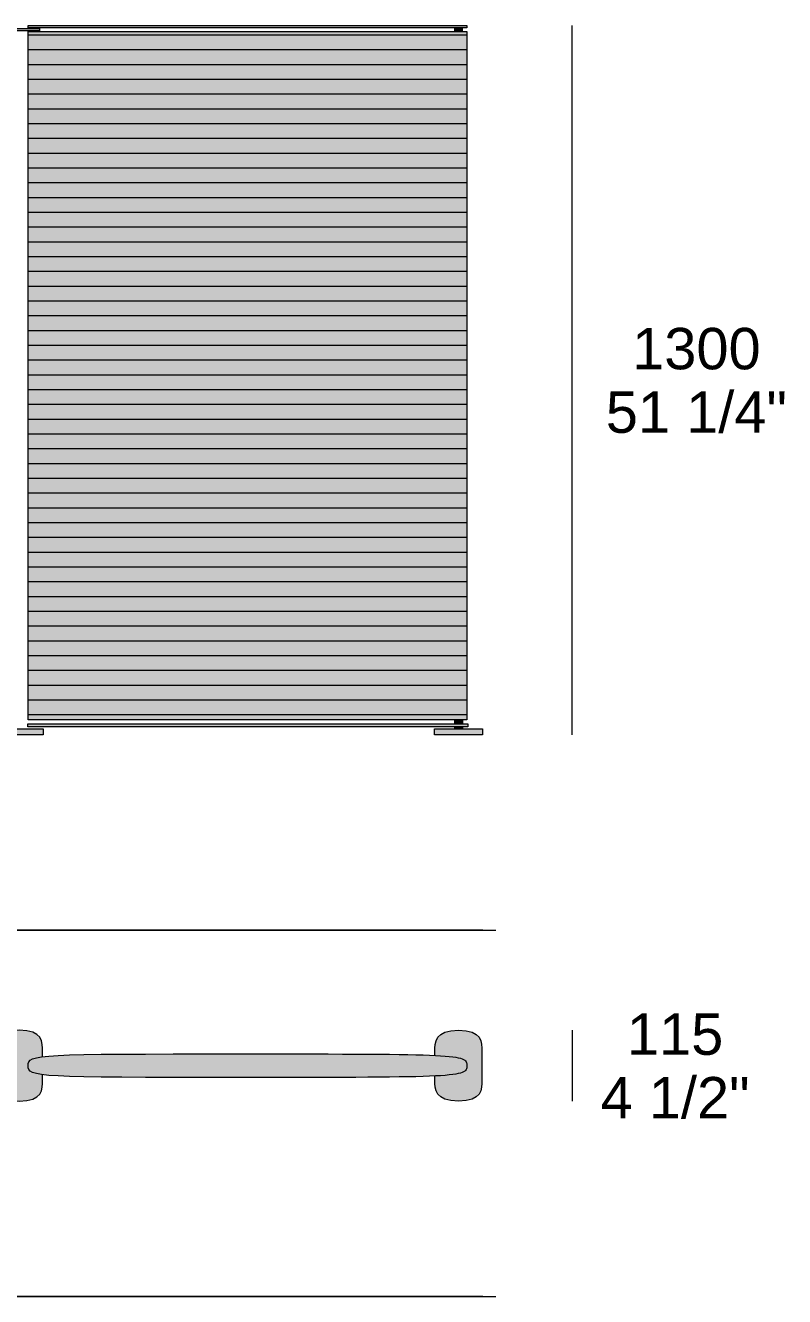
# Model space of a CAD drawing. Header units: millimetres. Extents: x -23380 to 52531, y -5628 to 1041.
# Drawn here: x 44144 to 45429, y -1709 to 441 of the extents above; entities that cross this region are included whole.
import ezdxf

# ---------------------------------------------------------------- set-up
doc = ezdxf.new("R2010")
doc.units = ezdxf.units.MM
for name, color, linetype, lineweight in [('dimensions', 7, 'Continuous', 5), ('drawing', 7, 'Continuous', 5), ('hatch', 9, 'Continuous', 5), ('ropes', 7, 'Continuous', 0)]:
    doc.layers.add(name, color=color, linetype=linetype, lineweight=lineweight)
doc.styles.add('Poliform mm', font='arial.ttf')
doc.styles.add('Poliform pollici', font='arial.ttf')

msp = doc.modelspace()

# ---------------------------------------------------------------- hatches: boundary and pattern name
at = {"layer": 'hatch'}
for points in [[(44168.4, 431.6), (44099.6, 431.6), (44099.6, 435.7), (44168.4, 435.7)], [(44891.4, 436.6), (44149.3, 436.6), (44149.3, 440.9), (44891.4, 440.9)], [(44883.8, -734.1), (44871, -734.1), (44149.3, -734.1), (44149.3, 430.7), (44891.4, 430.7), (44891.4, -734.1)], [(44871, 436.6), (44883.8, 436.6), (44883.8, 430.7), (44871, 430.7)], [(44174.2, -759.1), (44093.5, -759.1), (44093.5, -749.1), (44174.2, -749.1)], [(44893.1, -745.8), (44148.3, -745.8), (44148.3, -740.7), (44893.1, -740.7)], [(44917.4, -759.1), (44836.7, -759.1), (44836.7, -749.1), (44917.4, -749.1)], [(44883.8, -740.7), (44871, -740.7), (44871, -734.1), (44883.8, -734.1)], [(44871, -745.8), (44883.8, -745.8), (44883.8, -749.1), (44871, -749.1)], [(44173.6, -1303.6), (44169.6, -1304.1), (44166.1, -1304.8), (44164.5, -1305.1), (44163, -1305.4), (44161.6, -1305.8), (44160.3, -1306.1), (44159, -1306.5), (44157.9, -1306.9), (44157.4, -1307.1), (44156.9, -1307.3), (44156.4, -1307.5), (44155.9, -1307.7), (44155.4, -1307.9), (44155, -1308.1), (44154.6, -1308.3), (44154.2, -1308.5), (44153.8, -1308.7), (44153.5, -1309), (44153.1, -1309.2), (44152.8, -1309.4), (44152.5, -1309.7), (44152.2, -1309.9), (44152.1, -1310), (44151.9, -1310.1), (44151.8, -1310.3), (44151.7, -1310.4), (44151.5, -1310.5), (44151.4, -1310.6), (44151.3, -1310.8), (44151.2, -1310.9), (44151.1, -1311), (44151, -1311.2), (44150.9, -1311.3), (44150.8, -1311.4), (44150.7, -1311.5), (44150.6, -1311.7), (44150.5, -1311.8), (44150.4, -1311.9), (44150.3, -1312.1), (44150.2, -1312.2), (44150.1, -1312.4), (44150.1, -1312.5), (44150, -1312.6), (44149.9, -1312.8), (44149.9, -1312.9), (44149.8, -1313.1), (44149.7, -1313.2), (44149.7, -1313.3), (44149.6, -1313.6), (44149.5, -1313.9), (44149.4, -1314.2), (44149.3, -1314.5), (44149.2, -1314.8), (44149.2, -1315.2), (44149.1, -1315.5), (44149, -1315.8), (44149, -1316.1), (44149, -1316.4), (44148.9, -1316.8), (44148.9, -1317.5), (44148.9, -1318.1), (44148.9, -1318.9), (44148.9, -1319.6), (44148.9, -1320.3), (44148.9, -1320.9), (44149, -1321.3), (44149, -1321.6), (44149, -1321.9), (44149.1, -1322.2), (44149.2, -1322.6), (44149.2, -1322.9), (44149.3, -1323.2), (44149.4, -1323.5), (44149.5, -1323.8), (44149.6, -1324.1), (44149.7, -1324.4), (44149.7, -1324.5), (44149.8, -1324.6), (44149.9, -1324.8), (44149.9, -1324.9), (44150, -1325.1), (44150.1, -1325.2), (44150.1, -1325.4), (44150.2, -1325.5), (44150.3, -1325.6), (44150.4, -1325.8), (44150.5, -1325.9), (44150.6, -1326), (44150.7, -1326.2), (44150.8, -1326.3), (44150.9, -1326.4), (44151, -1326.6), (44151.1, -1326.7), (44151.2, -1326.8), (44151.3, -1326.9), (44151.4, -1327.1), (44151.5, -1327.2), (44151.7, -1327.3), (44151.8, -1327.4), (44151.9, -1327.6), (44152.1, -1327.7), (44152.2, -1327.8), (44152.5, -1328), (44152.8, -1328.3), (44153.1, -1328.5), (44153.5, -1328.7), (44153.8, -1329), (44154.2, -1329.2), (44154.6, -1329.4), (44155, -1329.6), (44155.4, -1329.8), (44155.9, -1330), (44156.4, -1330.3), (44156.9, -1330.5), (44157.4, -1330.7), (44157.9, -1330.9), (44159, -1331.2), (44160.3, -1331.6), (44161.6, -1332), (44163, -1332.3), (44164.5, -1332.6), (44166.1, -1333), (44169.6, -1333.6), (44173.6, -1334.1), (44173.6, -1342.5), (44173.6, -1345.7), (44173.5, -1348.9), (44173.5, -1350.5), (44173.4, -1352), (44173.2, -1353.6), (44173.1, -1354.4), (44173, -1355.2), (44172.9, -1356), (44172.7, -1356.8), (44172.6, -1357.5), (44172.4, -1358.3), (44172.2, -1359.1), (44172, -1359.8), (44171.8, -1360.6), (44171.5, -1361.3), (44171.2, -1362), (44171, -1362.8), (44170.6, -1363.5), (44170.3, -1364.2), (44170.1, -1364.5), (44169.9, -1364.9), (44169.7, -1365.2), (44169.5, -1365.6), (44169.3, -1365.9), (44169.1, -1366.2), (44168.9, -1366.6), (44168.6, -1366.9), (44168.4, -1367.2), (44168.2, -1367.5), (44167.9, -1367.9), (44167.7, -1368.2), (44167.4, -1368.5), (44167.1, -1368.8), (44166.8, -1369.1), (44166.5, -1369.4), (44166.2, -1369.7), (44165.9, -1370), (44165.6, -1370.3), (44165.3, -1370.6), (44165, -1370.9), (44164.6, -1371.2), (44164.3, -1371.4), (44163.9, -1371.7), (44163.5, -1372), (44163.2, -1372.2), (44162.8, -1372.5), (44162.4, -1372.8), (44162, -1373), (44161.6, -1373.3), (44161.1, -1373.5), (44160.7, -1373.7), (44159.8, -1374.2), (44158.8, -1374.6), (44157.9, -1375.1), (44156.8, -1375.5), (44155.8, -1375.9), (44154.6, -1376.2), (44153.5, -1376.6), (44152.3, -1376.9), (44151, -1377.2), (44149.7, -1377.5), (44148.4, -1377.7), (44147, -1377.9), (44145.5, -1378.1), (44144, -1378.3), (44142.4, -1378.5), (44140.8, -1378.6), (44139.2, -1378.7), (44137.4, -1378.7), (44133.8, -1378.8), (44130.2, -1378.7), (44128.5, -1378.7), (44126.8, -1378.6), (44125.2, -1378.5), (44123.7, -1378.3), (44122.2, -1378.1), (44120.7, -1377.9), (44119.3, -1377.7), (44117.9, -1377.5), (44116.6, -1377.2), (44115.4, -1376.9), (44114.2, -1376.6), (44113, -1376.2), (44111.9, -1375.9), (44110.8, -1375.5), (44109.8, -1375.1), (44108.8, -1374.6), (44107.9, -1374.2), (44107, -1373.7), (44106.5, -1373.5), (44106.1, -1373.3), (44105.7, -1373), (44105.3, -1372.8), (44104.9, -1372.5), (44104.5, -1372.2), (44104.1, -1372), (44103.8, -1371.7), (44103.4, -1371.4), (44103.1, -1371.2), (44102.7, -1370.9), (44102.4, -1370.6), (44102.1, -1370.3), (44101.7, -1370), (44101.4, -1369.7), (44101.1, -1369.4), (44100.8, -1369.1), (44100.6, -1368.8), (44100.3, -1368.5), (44100, -1368.2), (44099.8, -1367.9), (44099.5, -1367.5), (44099.3, -1367.2), (44099, -1366.9), (44098.8, -1366.6), (44098.6, -1366.2), (44098.4, -1365.9), (44098.2, -1365.6), (44097.9, -1365.2), (44097.8, -1364.9), (44097.6, -1364.5), (44097.4, -1364.2), (44097, -1363.5), (44096.7, -1362.8), (44096.4, -1362), (44096.2, -1361.3), (44095.9, -1360.6), (44095.7, -1359.8), (44095.5, -1359.1), (44095.3, -1358.3), (44095.1, -1357.5), (44094.9, -1356.8), (44094.8, -1356), (44094.7, -1355.2), (44094.6, -1354.4), (44094.5, -1353.6), (44094.3, -1352), (44094.2, -1350.5), (44094.1, -1348.9), (44094.1, -1345.7), (44094.1, -1334.1), (44098, -1333.6), (44101.6, -1333), (44103.2, -1332.6), (44104.7, -1332.3), (44106.1, -1332), (44107.4, -1331.6), (44108.6, -1331.2), (44109.8, -1330.9), (44110.3, -1330.7), (44110.8, -1330.5), (44111.3, -1330.3), (44111.8, -1330), (44112.2, -1329.8), (44112.7, -1329.6), (44113.1, -1329.4), (44113.5, -1329.2), (44113.9, -1329), (44114.2, -1328.7), (44114.6, -1328.5), (44114.9, -1328.3), (44115.2, -1328), (44115.5, -1327.8), (44115.6, -1327.7), (44115.8, -1327.6), (44115.9, -1327.4), (44116, -1327.3), (44116.1, -1327.2), (44116.3, -1327.1), (44116.4, -1326.9), (44116.5, -1326.8), (44116.6, -1326.7), (44116.7, -1326.6), (44116.8, -1326.4), (44116.9, -1326.3), (44117, -1326.2), (44117.1, -1326), (44117.2, -1325.9), (44117.3, -1325.8), (44117.4, -1325.6), (44117.4, -1325.5), (44117.5, -1325.4), (44117.6, -1325.2), (44117.7, -1325.1), (44117.7, -1324.9), (44117.8, -1324.8), (44117.9, -1324.6), (44117.9, -1324.5), (44118, -1324.4), (44118.1, -1324.1), (44118.2, -1323.8), (44118.3, -1323.5), (44118.4, -1323.2), (44118.5, -1322.9), (44118.5, -1322.6), (44118.6, -1322.2), (44118.6, -1321.9), (44118.7, -1321.6), (44118.7, -1321.3), (44118.7, -1320.9), (44118.8, -1320.3), (44118.8, -1319.6), (44118.8, -1318.9), (44118.8, -1318.1), (44118.8, -1317.5), (44118.7, -1316.8), (44118.7, -1316.4), (44118.7, -1316.1), (44118.6, -1315.8), (44118.6, -1315.5), (44118.5, -1315.2), (44118.5, -1314.8), (44118.4, -1314.5), (44118.3, -1314.2), (44118.2, -1313.9), (44118.1, -1313.6), (44118, -1313.3), (44117.9, -1313.2), (44117.9, -1313.1), (44117.8, -1312.9), (44117.7, -1312.8), (44117.7, -1312.6), (44117.6, -1312.5), (44117.5, -1312.4), (44117.4, -1312.2), (44117.4, -1312.1), (44117.3, -1311.9), (44117.2, -1311.8), (44117.1, -1311.7), (44117, -1311.5), (44116.9, -1311.4), (44116.8, -1311.3), (44116.7, -1311.2), (44116.6, -1311), (44116.5, -1310.9), (44116.4, -1310.8), (44116.3, -1310.6), (44116.1, -1310.5), (44116, -1310.4), (44115.9, -1310.3), (44115.8, -1310.1), (44115.6, -1310), (44115.5, -1309.9), (44115.2, -1309.7), (44114.9, -1309.4), (44114.6, -1309.2), (44114.2, -1309), (44113.9, -1308.7), (44113.5, -1308.5), (44113.1, -1308.3), (44112.7, -1308.1), (44112.2, -1307.9), (44111.8, -1307.7), (44111.3, -1307.5), (44110.8, -1307.3), (44110.3, -1307.1), (44109.8, -1306.9), (44108.6, -1306.5), (44107.4, -1306.1), (44106.1, -1305.8), (44104.7, -1305.4), (44103.2, -1305.1), (44101.6, -1304.8), (44098, -1304.1), (44094.1, -1303.6), (44094.1, -1295.6), (44094.1, -1292.4), (44094.1, -1289.2), (44094.2, -1287.6), (44094.3, -1285.9), (44094.5, -1284.3), (44094.7, -1282.7), (44094.8, -1282), (44094.9, -1281.2), (44095.1, -1280.4), (44095.3, -1279.6), (44095.5, -1278.8), (44095.7, -1278.1), (44095.9, -1277.3), (44096.2, -1276.6), (44096.4, -1275.8), (44096.7, -1275.1), (44097, -1274.4), (44097.4, -1273.6), (44097.6, -1273.3), (44097.8, -1272.9), (44097.9, -1272.6), (44098.2, -1272.2), (44098.4, -1271.9), (44098.6, -1271.6), (44098.8, -1271.2), (44099, -1270.9), (44099.3, -1270.6), (44099.5, -1270.2), (44099.8, -1269.9), (44100, -1269.6), (44100.3, -1269.3), (44100.6, -1269), (44100.8, -1268.6), (44101.1, -1268.3), (44101.4, -1268), (44101.7, -1267.7), (44102.1, -1267.4), (44102.4, -1267.1), (44102.7, -1266.9), (44103.1, -1266.6), (44103.4, -1266.3), (44103.8, -1266), (44104.1, -1265.7), (44104.5, -1265.5), (44104.9, -1265.2), (44105.3, -1264.9), (44105.7, -1264.7), (44106.1, -1264.4), (44106.5, -1264.2), (44107, -1264), (44107.4, -1263.7), (44107.9, -1263.5), (44108.8, -1263), (44109.8, -1262.6), (44110.8, -1262.2), (44111.9, -1261.8), (44113, -1261.4), (44114.2, -1261.1), (44115.4, -1260.8), (44116.6, -1260.5), (44118, -1260.2), (44119.3, -1259.9), (44120.7, -1259.7), (44122.2, -1259.5), (44123.7, -1259.3), (44125.2, -1259.2), (44126.8, -1259), (44128.5, -1258.9), (44130.2, -1258.9), (44133.8, -1258.8), (44137.5, -1258.9), (44139.2, -1258.9), (44140.8, -1259), (44142.5, -1259.2), (44144, -1259.3), (44145.5, -1259.5), (44147, -1259.7), (44148.4, -1259.9), (44149.7, -1260.2), (44151, -1260.5), (44152.3, -1260.8), (44153.5, -1261.1), (44154.6, -1261.4), (44155.8, -1261.8), (44156.8, -1262.2), (44157.9, -1262.6), (44158.8, -1263), (44159.8, -1263.5), (44160.2, -1263.7), (44160.7, -1264), (44161.1, -1264.2), (44161.6, -1264.4), (44162, -1264.7), (44162.4, -1264.9), (44162.8, -1265.2), (44163.2, -1265.5), (44163.5, -1265.7), (44163.9, -1266), (44164.3, -1266.3), (44164.6, -1266.6), (44165, -1266.9), (44165.3, -1267.1), (44165.6, -1267.4), (44165.9, -1267.7), (44166.2, -1268), (44166.5, -1268.3), (44166.8, -1268.6), (44167.1, -1269), (44167.4, -1269.3), (44167.7, -1269.6), (44167.9, -1269.9), (44168.2, -1270.2), (44168.4, -1270.6), (44168.6, -1270.9), (44168.9, -1271.2), (44169.1, -1271.6), (44169.3, -1271.9), (44169.5, -1272.2), (44169.7, -1272.6), (44169.9, -1272.9), (44170.1, -1273.3), (44170.3, -1273.6), (44170.6, -1274.4), (44171, -1275.1), (44171.2, -1275.8), (44171.5, -1276.6), (44171.8, -1277.3), (44172, -1278.1), (44172.2, -1278.8), (44172.4, -1279.6), (44172.6, -1280.4), (44172.7, -1281.2), (44172.9, -1282), (44173, -1282.7), (44173.2, -1284.3), (44173.4, -1285.9), (44173.5, -1287.6), (44173.5, -1289.2), (44173.6, -1292.4)], [(44891.4, -1318.9), (44891.4, -1317.9), (44891.4, -1317.5), (44891.4, -1317), (44891.3, -1316.6), (44891.3, -1316.2), (44891.2, -1315.8), (44891.1, -1315.3), (44891.1, -1315.1), (44891.1, -1314.9), (44891, -1314.7), (44891, -1314.5), (44890.9, -1314.3), (44890.9, -1314.1), (44890.8, -1313.9), (44890.7, -1313.7), (44890.7, -1313.6), (44890.6, -1313.4), (44890.5, -1313.2), (44890.4, -1313), (44890.3, -1312.8), (44890.2, -1312.6), (44890.1, -1312.4), (44890, -1312.3), (44889.9, -1312.1), (44889.8, -1311.9), (44889.7, -1311.7), (44889.6, -1311.6), (44889.4, -1311.4), (44889.3, -1311.2), (44889.1, -1311), (44889, -1310.9), (44888.8, -1310.7), (44888.7, -1310.5), (44888.5, -1310.4), (44888.3, -1310.2), (44888.1, -1310.1), (44888, -1309.9), (44887.8, -1309.7), (44887.6, -1309.6), (44887.3, -1309.4), (44887.1, -1309.3), (44886.9, -1309.1), (44886.7, -1309), (44886.4, -1308.8), (44886.2, -1308.7), (44885.6, -1308.4), (44885.1, -1308.1), (44884.5, -1307.8), (44883.9, -1307.6), (44883.2, -1307.3), (44882.5, -1307), (44881.8, -1306.8), (44881, -1306.5), (44880.2, -1306.3), (44879.3, -1306.1), (44878.4, -1305.8), (44876.5, -1305.4), (44874.4, -1304.9), (44872.1, -1304.5), (44869.6, -1304.1), (44867, -1303.8), (44860.9, -1303.1), (44854, -1302.5), (44837.2, -1301.4), (44837.2, -1295.6), (44837.2, -1292.4), (44837.3, -1289.2), (44837.4, -1287.6), (44837.5, -1285.9), (44837.7, -1284.3), (44837.9, -1282.7), (44838, -1282), (44838.1, -1281.2), (44838.3, -1280.4), (44838.5, -1279.6), (44838.6, -1278.8), (44838.9, -1278.1), (44839.1, -1277.3), (44839.3, -1276.6), (44839.6, -1275.8), (44839.9, -1275.1), (44840.2, -1274.4), (44840.6, -1273.6), (44840.8, -1273.3), (44840.9, -1272.9), (44841.1, -1272.6), (44841.3, -1272.2), (44841.5, -1271.9), (44841.8, -1271.6), (44842, -1271.2), (44842.2, -1270.9), (44842.4, -1270.6), (44842.7, -1270.2), (44842.9, -1269.9), (44843.2, -1269.6), (44843.5, -1269.3), (44843.7, -1269), (44844, -1268.6), (44844.3, -1268.3), (44844.6, -1268), (44844.9, -1267.7), (44845.2, -1267.4), (44845.6, -1267.1), (44845.9, -1266.9), (44846.2, -1266.6), (44846.6, -1266.3), (44847, -1266), (44847.3, -1265.7), (44847.7, -1265.5), (44848.1, -1265.2), (44848.5, -1264.9), (44848.9, -1264.7), (44849.3, -1264.4), (44849.7, -1264.2), (44850.2, -1264), (44850.6, -1263.7), (44851.1, -1263.5), (44852, -1263), (44853, -1262.6), (44854, -1262.2), (44855.1, -1261.8), (44856.2, -1261.4), (44857.4, -1261.1), (44858.6, -1260.8), (44859.8, -1260.5), (44861.1, -1260.2), (44862.5, -1259.9), (44863.9, -1259.7), (44865.3, -1259.5), (44866.9, -1259.3), (44868.4, -1259.2), (44870, -1259), (44871.7, -1258.9), (44873.4, -1258.9), (44877, -1258.8), (44880.6, -1258.9), (44882.4, -1258.9), (44884, -1259), (44885.6, -1259.2), (44887.2, -1259.3), (44888.7, -1259.5), (44890.2, -1259.7), (44891.6, -1259.9), (44892.9, -1260.2), (44894.2, -1260.5), (44895.5, -1260.8), (44896.7, -1261.1), (44897.8, -1261.4), (44899, -1261.8), (44900, -1262.2), (44901, -1262.6), (44902, -1263), (44903, -1263.5), (44903.4, -1263.7), (44903.9, -1264), (44904.3, -1264.2), (44904.7, -1264.4), (44905.2, -1264.7), (44905.6, -1264.9), (44906, -1265.2), (44906.3, -1265.5), (44906.7, -1265.7), (44907.1, -1266), (44907.5, -1266.3), (44907.8, -1266.6), (44908.1, -1266.9), (44908.5, -1267.1), (44908.8, -1267.4), (44909.1, -1267.7), (44909.4, -1268), (44909.7, -1268.3), (44910, -1268.6), (44910.3, -1269), (44910.6, -1269.3), (44910.8, -1269.6), (44911.1, -1269.9), (44911.4, -1270.2), (44911.6, -1270.6), (44911.8, -1270.9), (44912.1, -1271.2), (44912.3, -1271.6), (44912.5, -1271.9), (44912.7, -1272.2), (44912.9, -1272.6), (44913.1, -1272.9), (44913.3, -1273.3), (44913.5, -1273.6), (44913.8, -1274.4), (44914.1, -1275.1), (44914.4, -1275.8), (44914.7, -1276.6), (44915, -1277.3), (44915.2, -1278.1), (44915.4, -1278.8), (44915.6, -1279.6), (44915.8, -1280.4), (44915.9, -1281.2), (44916.1, -1282), (44916.2, -1282.7), (44916.4, -1284.3), (44916.5, -1285.9), (44916.7, -1287.6), (44916.7, -1289.2), (44916.8, -1292.4), (44916.8, -1345.7), (44916.7, -1348.9), (44916.7, -1350.5), (44916.5, -1352), (44916.4, -1353.6), (44916.3, -1354.4), (44916.2, -1355.2), (44916.1, -1356), (44915.9, -1356.8), (44915.8, -1357.5), (44915.6, -1358.3), (44915.4, -1359.1), (44915.2, -1359.8), (44915, -1360.6), (44914.7, -1361.3), (44914.4, -1362), (44914.1, -1362.8), (44913.8, -1363.5), (44913.5, -1364.2), (44913.3, -1364.5), (44913.1, -1364.9), (44912.9, -1365.2), (44912.7, -1365.6), (44912.5, -1365.9), (44912.3, -1366.2), (44912.1, -1366.6), (44911.8, -1366.9), (44911.6, -1367.2), (44911.4, -1367.5), (44911.1, -1367.9), (44910.8, -1368.2), (44910.6, -1368.5), (44910.3, -1368.8), (44910, -1369.1), (44909.7, -1369.4), (44909.4, -1369.7), (44909.1, -1370), (44908.8, -1370.3), (44908.5, -1370.6), (44908.1, -1370.9), (44907.8, -1371.2), (44907.5, -1371.4), (44907.1, -1371.7), (44906.7, -1372), (44906.3, -1372.2), (44906, -1372.5), (44905.6, -1372.8), (44905.2, -1373), (44904.7, -1373.3), (44904.3, -1373.5), (44903.9, -1373.7), (44903, -1374.2), (44902, -1374.6), (44901.1, -1375.1), (44900, -1375.5), (44899, -1375.9), (44897.8, -1376.2), (44896.7, -1376.6), (44895.5, -1376.9), (44894.2, -1377.2), (44892.9, -1377.5), (44891.6, -1377.7), (44890.2, -1377.9), (44888.7, -1378.1), (44887.2, -1378.3), (44885.6, -1378.5), (44884, -1378.6), (44882.4, -1378.7), (44880.6, -1378.7), (44877, -1378.8), (44873.4, -1378.7), (44871.7, -1378.7), (44870, -1378.6), (44868.4, -1378.5), (44866.9, -1378.3), (44865.3, -1378.1), (44863.9, -1377.9), (44862.5, -1377.7), (44861.1, -1377.5), (44859.8, -1377.2), (44858.6, -1376.9), (44857.4, -1376.6), (44856.2, -1376.2), (44855.1, -1375.9), (44854, -1375.5), (44853, -1375.1), (44852, -1374.6), (44851.1, -1374.2), (44850.2, -1373.7), (44849.7, -1373.5), (44849.3, -1373.3), (44848.9, -1373), (44848.5, -1372.8), (44848.1, -1372.5), (44847.7, -1372.2), (44847.3, -1372), (44847, -1371.7), (44846.6, -1371.4), (44846.2, -1371.2), (44845.9, -1370.9), (44845.6, -1370.6), (44845.2, -1370.3), (44844.9, -1370), (44844.6, -1369.7), (44844.3, -1369.4), (44844, -1369.1), (44843.7, -1368.8), (44843.5, -1368.5), (44843.2, -1368.2), (44842.9, -1367.9), (44842.7, -1367.5), (44842.4, -1367.2), (44842.2, -1366.9), (44842, -1366.6), (44841.8, -1366.2), (44841.5, -1365.9), (44841.3, -1365.6), (44841.1, -1365.2), (44840.9, -1364.9), (44840.8, -1364.5), (44840.6, -1364.2), (44840.2, -1363.5), (44839.9, -1362.8), (44839.6, -1362), (44839.3, -1361.3), (44839.1, -1360.6), (44838.9, -1359.8), (44838.6, -1359.1), (44838.5, -1358.3), (44838.3, -1357.5), (44838.1, -1356.8), (44838, -1356), (44837.9, -1355.2), (44837.8, -1354.4), (44837.7, -1353.6), (44837.5, -1352), (44837.4, -1350.5), (44837.3, -1348.9), (44837.2, -1345.7), (44837.2, -1336.3), (44854, -1335.3), (44860.9, -1334.6), (44867, -1333.9), (44869.6, -1333.6), (44872.1, -1333.2), (44874.4, -1332.8), (44876.5, -1332.3), (44878.4, -1331.9), (44879.3, -1331.6), (44880.2, -1331.4), (44881, -1331.2), (44881.8, -1330.9), (44882.5, -1330.7), (44883.2, -1330.4), (44883.9, -1330.1), (44884.5, -1329.9), (44885.1, -1329.6), (44885.6, -1329.3), (44886.2, -1329), (44886.4, -1328.9), (44886.7, -1328.7), (44886.9, -1328.6), (44887.1, -1328.4), (44887.3, -1328.3), (44887.6, -1328.1), (44887.8, -1328), (44888, -1327.8), (44888.1, -1327.6), (44888.3, -1327.5), (44888.5, -1327.3), (44888.7, -1327.2), (44888.8, -1327), (44889, -1326.8), (44889.1, -1326.7), (44889.3, -1326.5), (44889.4, -1326.3), (44889.6, -1326.2), (44889.7, -1326), (44889.8, -1325.8), (44889.9, -1325.6), (44890, -1325.5), (44890.1, -1325.3), (44890.2, -1325.1), (44890.3, -1324.9), (44890.4, -1324.7), (44890.5, -1324.5), (44890.6, -1324.3), (44890.7, -1324.2), (44890.7, -1324), (44890.8, -1323.8), (44890.9, -1323.6), (44890.9, -1323.4), (44891, -1323.2), (44891, -1323), (44891.1, -1322.8), (44891.1, -1322.6), (44891.1, -1322.4), (44891.2, -1322), (44891.3, -1321.5), (44891.3, -1321.1), (44891.4, -1320.7), (44891.4, -1320.2), (44891.4, -1319.8)], [(44891.4, -1318.9), (44891.4, -1319.8), (44891.4, -1320.2), (44891.4, -1320.7), (44891.3, -1321.1), (44891.3, -1321.5), (44891.2, -1322), (44891.1, -1322.4), (44891.1, -1322.6), (44891.1, -1322.8), (44891, -1323), (44891, -1323.2), (44890.9, -1323.4), (44890.9, -1323.6), (44890.8, -1323.8), (44890.7, -1324), (44890.7, -1324.2), (44890.6, -1324.3), (44890.5, -1324.5), (44890.4, -1324.7), (44890.3, -1324.9), (44890.2, -1325.1), (44890.1, -1325.3), (44890, -1325.5), (44889.9, -1325.6), (44889.8, -1325.8), (44889.7, -1326), (44889.6, -1326.2), (44889.4, -1326.3), (44889.3, -1326.5), (44889.1, -1326.7), (44889, -1326.8), (44888.8, -1327), (44888.7, -1327.2), (44888.5, -1327.3), (44888.3, -1327.5), (44888.1, -1327.6), (44888, -1327.8), (44887.8, -1328), (44887.6, -1328.1), (44887.3, -1328.3), (44887.1, -1328.4), (44886.9, -1328.6), (44886.7, -1328.7), (44886.4, -1328.9), (44886.2, -1329), (44885.6, -1329.3), (44885.1, -1329.6), (44884.5, -1329.9), (44883.9, -1330.1), (44883.2, -1330.4), (44882.5, -1330.7), (44881.8, -1330.9), (44881, -1331.2), (44880.2, -1331.4), (44879.3, -1331.6), (44878.4, -1331.9), (44876.5, -1332.3), (44874.4, -1332.8), (44872.1, -1333.2), (44869.6, -1333.6), (44867, -1333.9), (44860.9, -1334.6), (44854, -1335.3), (44837.2, -1336.3), (44790.6, -1337.7), (44275.3, -1338.2), (44211.4, -1336.8), (44189.6, -1335.7), (44181, -1334.9), (44173.6, -1334.1), (44169.6, -1333.6), (44166.1, -1333), (44164.5, -1332.6), (44163, -1332.3), (44161.6, -1332), (44160.3, -1331.6), (44159, -1331.2), (44157.9, -1330.9), (44157.4, -1330.7), (44156.9, -1330.5), (44156.4, -1330.3), (44155.9, -1330), (44155.4, -1329.8), (44155, -1329.6), (44154.6, -1329.4), (44154.2, -1329.2), (44153.8, -1329), (44153.5, -1328.7), (44153.1, -1328.5), (44152.8, -1328.3), (44152.5, -1328), (44152.2, -1327.8), (44152.1, -1327.7), (44151.9, -1327.6), (44151.8, -1327.4), (44151.7, -1327.3), (44151.5, -1327.2), (44151.4, -1327.1), (44151.3, -1326.9), (44151.2, -1326.8), (44151.1, -1326.7), (44151, -1326.6), (44150.9, -1326.4), (44150.8, -1326.3), (44150.7, -1326.2), (44150.6, -1326), (44150.5, -1325.9), (44150.4, -1325.8), (44150.3, -1325.6), (44150.2, -1325.5), (44150.1, -1325.4), (44150.1, -1325.2), (44150, -1325.1), (44149.9, -1324.9), (44149.9, -1324.8), (44149.8, -1324.6), (44149.7, -1324.5), (44149.7, -1324.4), (44149.6, -1324.1), (44149.5, -1323.8), (44149.4, -1323.5), (44149.3, -1323.2), (44149.2, -1322.9), (44149.2, -1322.6), (44149.1, -1322.2), (44149, -1321.9), (44149, -1321.6), (44149, -1321.3), (44148.9, -1320.9), (44148.9, -1320.3), (44148.9, -1319.6), (44148.9, -1318.9), (44148.9, -1318.1), (44148.9, -1317.5), (44148.9, -1316.8), (44149, -1316.4), (44149, -1316.1), (44149, -1315.8), (44149.1, -1315.5), (44149.2, -1315.2), (44149.2, -1314.8), (44149.3, -1314.5), (44149.4, -1314.2), (44149.5, -1313.9), (44149.6, -1313.6), (44149.7, -1313.3), (44149.7, -1313.2), (44149.8, -1313.1), (44149.9, -1312.9), (44149.9, -1312.8), (44150, -1312.6), (44150.1, -1312.5), (44150.1, -1312.4), (44150.2, -1312.2), (44150.3, -1312.1), (44150.4, -1311.9), (44150.5, -1311.8), (44150.6, -1311.7), (44150.7, -1311.5), (44150.8, -1311.4), (44150.9, -1311.3), (44151, -1311.2), (44151.1, -1311), (44151.2, -1310.9), (44151.3, -1310.8), (44151.4, -1310.6), (44151.5, -1310.5), (44151.7, -1310.4), (44151.8, -1310.3), (44151.9, -1310.1), (44152.1, -1310), (44152.2, -1309.9), (44152.5, -1309.7), (44152.8, -1309.4), (44153.1, -1309.2), (44153.5, -1309), (44153.8, -1308.7), (44154.2, -1308.5), (44154.6, -1308.3), (44155, -1308.1), (44155.4, -1307.9), (44155.9, -1307.7), (44156.4, -1307.5), (44156.9, -1307.3), (44157.4, -1307.1), (44157.9, -1306.9), (44159, -1306.5), (44160.3, -1306.1), (44161.6, -1305.8), (44163, -1305.4), (44164.5, -1305.1), (44166.1, -1304.8), (44169.6, -1304.1), (44173.6, -1303.6), (44181, -1302.8), (44189.6, -1302.1), (44211.4, -1300.9), (44275.3, -1299.5), (44790.6, -1300), (44837.2, -1301.4), (44854, -1302.5), (44860.9, -1303.1), (44867, -1303.8), (44869.6, -1304.1), (44872.1, -1304.5), (44874.4, -1304.9), (44876.5, -1305.4), (44878.4, -1305.8), (44879.3, -1306.1), (44880.2, -1306.3), (44881, -1306.5), (44881.8, -1306.8), (44882.5, -1307), (44883.2, -1307.3), (44883.9, -1307.6), (44884.5, -1307.8), (44885.1, -1308.1), (44885.6, -1308.4), (44886.2, -1308.7), (44886.4, -1308.8), (44886.7, -1309), (44886.9, -1309.1), (44887.1, -1309.3), (44887.3, -1309.4), (44887.6, -1309.6), (44887.8, -1309.7), (44888, -1309.9), (44888.1, -1310.1), (44888.3, -1310.2), (44888.5, -1310.4), (44888.7, -1310.5), (44888.8, -1310.7), (44889, -1310.9), (44889.1, -1311), (44889.3, -1311.2), (44889.4, -1311.4), (44889.6, -1311.6), (44889.7, -1311.7), (44889.8, -1311.9), (44889.9, -1312.1), (44890, -1312.3), (44890.1, -1312.4), (44890.2, -1312.6), (44890.3, -1312.8), (44890.4, -1313), (44890.5, -1313.2), (44890.6, -1313.4), (44890.7, -1313.6), (44890.7, -1313.7), (44890.8, -1313.9), (44890.9, -1314.1), (44890.9, -1314.3), (44891, -1314.5), (44891, -1314.7), (44891.1, -1314.9), (44891.1, -1315.1), (44891.1, -1315.3), (44891.2, -1315.8), (44891.3, -1316.2), (44891.3, -1316.6), (44891.4, -1317), (44891.4, -1317.5), (44891.4, -1317.9)]]:
    msp.add_hatch(color=256, dxfattribs=at).paths.add_polyline_path(points, flags=0)
at = {"layer": 'ropes', "lineweight": 0}
h = msp.add_hatch(dxfattribs=at)
h.set_pattern_fill('HATCH1', color=256, scale=200, style=0, pattern_type=2)
h.set_pattern_definition([(0, (-7715.524, 0), (0, 25), [])])
h.paths.add_polyline_path([(44883.8, -734.1), (44871, -734.1), (44149.3, -734.1), (44149.3, 430.7), (44891.4, 430.7), (44891.4, -734.1)], flags=0)

# ---------------------------------------------------------------- linework, layer by layer
at = {"layer": 'dimensions'}
for points in [[(45069.1, -759.1), (45069.1, 440.9)], [(40260.3, -1089.8), (44940.3, -1089.8)], [(44918.2, -1089.8), (42589.3, -1089.8)], [(45069.1, -1258.8), (45069.1, -1378.8)], [(40260.3, -1709.5), (44940.3, -1709.5)], [(44918.2, -1709.5), (42589.3, -1709.5)]]:
    msp.add_lwpolyline(points, dxfattribs=at)
at = {"layer": 'drawing'}
for points in [[(44168.4, 431.6), (44099.6, 431.6), (44099.6, 435.7), (44168.4, 435.7)], [(44891.4, 436.6), (44149.3, 436.6), (44149.3, 440.9), (44891.4, 440.9)], [(44891.4, -734.1), (44149.3, -734.1), (44149.3, 430.7), (44891.4, 430.7)], [(44174.2, -759.1), (44093.5, -759.1), (44093.5, -749.1), (44174.2, -749.1)], [(44893.1, -745.8), (44148.3, -745.8), (44148.3, -740.7), (44893.1, -740.7)], [(44917.4, -759.1), (44836.7, -759.1), (44836.7, -749.1), (44917.4, -749.1)]]:
    msp.add_lwpolyline(points, close=True, dxfattribs=at)
for points in [[(44871, 430.7), (44871, 436.6)], [(44883.8, 430.7), (44883.8, 436.6)], [(44871, -740.7), (44871, -734.1), (44883.8, -734.1), (44883.8, -740.7)], [(44883.8, -745.8), (44883.8, -749.1), (44871, -749.1), (44871, -745.8)]]:
    msp.add_lwpolyline(points, dxfattribs=at)
for points, knots in [([(44173.6, -1303.6), (44173.6, -1301), (44173.6, -1282.1), (44173.6, -1258.8), (44133.8, -1258.8), (44094.1, -1258.8), (44094.1, -1282.1), (44094.1, -1301), (44094.1, -1303.6)], [-77.412422, -77.412422, -77.412422, -77.412422, -66.520524, 0, 0, 0, 66.520524, 77.412422, 77.412422, 77.412422, 77.412422]), ([(44837.2, -1301.4), (44837.2, -1299.5), (44837.2, -1281.2), (44837.2, -1258.8), (44877, -1258.8), (44916.8, -1258.8), (44916.8, -1298.8), (44916.8, -1339.5), (44916.8, -1378.8), (44877, -1378.8), (44837.2, -1378.8), (44837.2, -1356.6), (44837.2, -1338.3), (44837.2, -1336.3)], [-74.403911, -74.403911, -74.403911, -74.403911, -66.520524, 0, 0, 0, 66.520524, 133.041049, 199.561573, 199.561573, 199.561573, 266.082097, 274.568529, 274.568529, 274.568529, 274.568529]), ([(44891.4, -1318.9), (44891.4, -1299), (44876.3, -1299), (44509.3, -1299), (44163.9, -1299), (44148.9, -1299), (44148.9, -1318.9), (44148.9, -1338.8), (44163.9, -1338.8), (44509.3, -1338.8), (44876.3, -1338.8), (44891.4, -1338.8), (44891.4, -1318.9)], [803.973004, 803.973004, 803.973004, 803.973004, 1205.959506, 1205.959506, 1205.959506, 1607.946008, 1607.946008, 1607.946008, 2009.93251, 2009.93251, 2009.93251, 2411.919012, 2411.919012, 2411.919012, 2411.919012]), ([(44094.1, -1334.1), (44094.1, -1336.9), (44094.1, -1355.7), (44094.1, -1378.8), (44133.8, -1378.8), (44173.6, -1378.8), (44173.6, -1355.7), (44173.6, -1336.9), (44173.6, -1334.1)], [121.516662, 121.516662, 121.516662, 121.516662, 133.041049, 199.561573, 199.561573, 199.561573, 266.082097, 277.606484, 277.606484, 277.606484, 277.606484])]:
    msp.add_open_spline(points, degree=3, knots=knots, dxfattribs=at)

# ---------------------------------------------------------------- texts
at = {"layer": 'dimensions', "char_height": 70, "attachment_point": 5}
for s, insert, width, style in [('1300', (45279.5, -106.3), 543.261, 'Poliform mm'), ('51 1/4"', (45279.5, -213.8), 732.717, 'Poliform pollici'), ('115', (45243.5, -1266), 436.739, 'Poliform mm'), ('4 1/2"', (45243.5, -1373.5), 630, 'Poliform pollici')]:
    msp.add_mtext(s, dxfattribs=dict(at, insert=insert, width=width, style=style))

doc.saveas('drawing.dxf')
